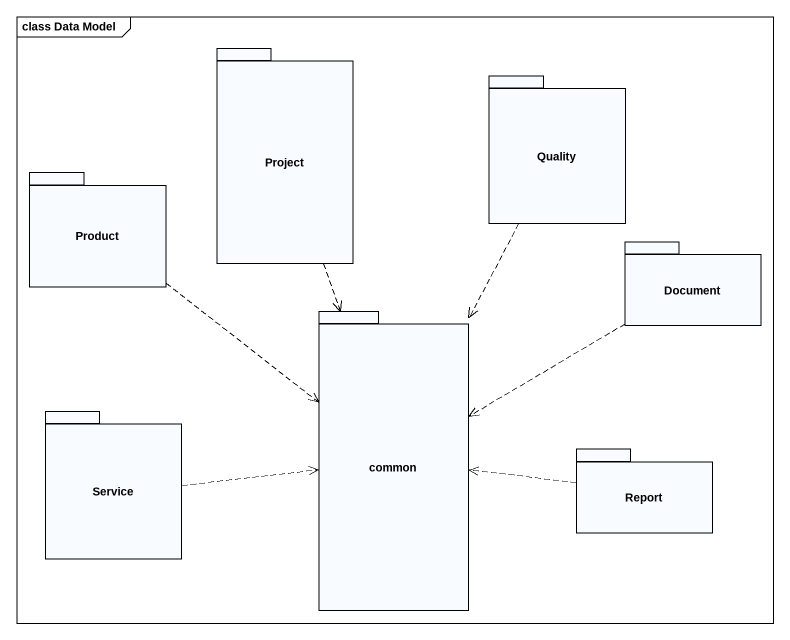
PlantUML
@startuml
mainframe class Data Model
package Project {
}
package Quality {
}
package Product {
}
package Document {
}
package common {
}
package Service {
}
package Report {
}
Project ..> common
Quality ..> common
Product ..> common
Document .left.> common
Service .right.> common
Report .left.> common
@enduml
